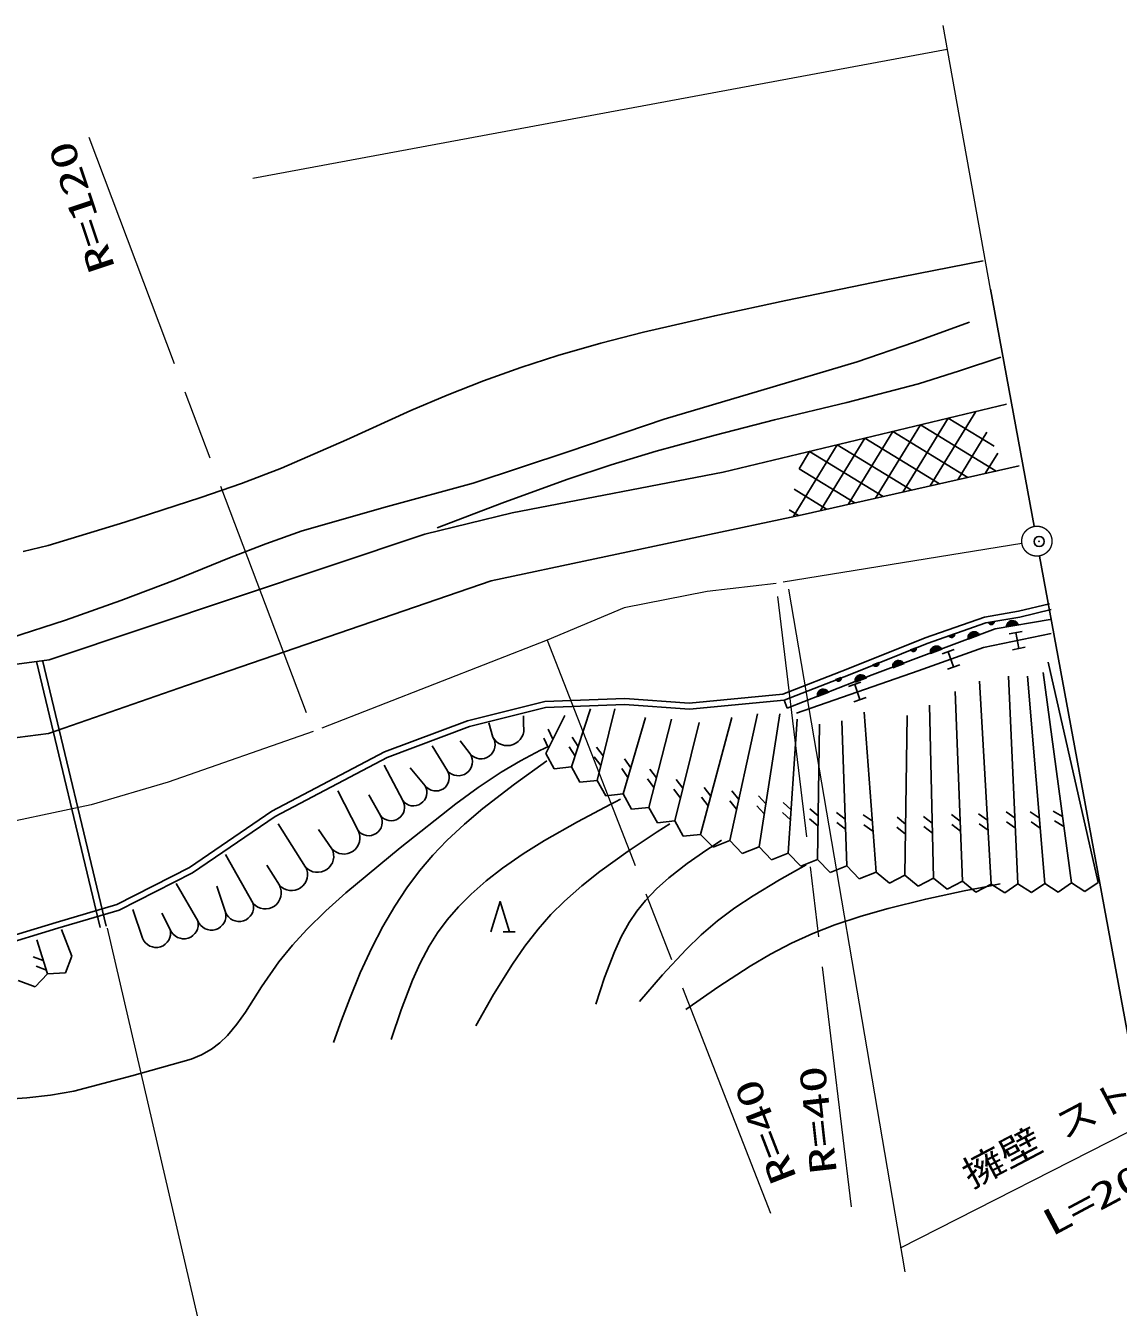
# Model space of a CAD drawing. Units: millimetres, scale not verified. Extents: x 40000 to 680000, y 20000 to 380000.
# Drawn here: x 214606 to 268807, y 275108 to 338680 of the extents above; entities that cross this region are included whole.
import ezdxf
from ezdxf.enums import TextEntityAlignment as Align

# ---------------------------------------------------------------- set-up
doc = ezdxf.new("R2010")
doc.units = ezdxf.units.MM
doc.header["$LTSCALE"] = 1000
doc.header["$PDMODE"] = 32
doc.header["$PDSIZE"] = 500
doc.linetypes.add('CHAIN', pattern=[18.5, 12, -1.5, 3.5, -1.5])
for name, color, linetype, lineweight in [('M-BGD', 7, 'Continuous', 25), ('M-BMK', 2, 'CHAIN', 13), ('M-STR-HTXT', 7, 'Continuous', 13)]:
    doc.layers.add(name, color=color, linetype=linetype, lineweight=lineweight)
doc.layers.add('M-OTRS', color=6, linetype='Continuous')
doc.styles.add('ＭＳ ゴシック', font='')
doc.styles.get('ＭＳ ゴシック').set_extended_font_data('MS Gothic')

# ---------------------------------------------------------------- blocks, each defined once
blk = doc.blocks.new('BUHIN228')
at = {"layer": 'M-BMK'}
blk.add_circle((0, 0), 746, dxfattribs=at)

msp = doc.modelspace()

# ---------------------------------------------------------------- linework, layer by layer
at = {"layer": 'M-BGD'}
for p, q in [((264628, 313848), (262462, 325605)), ((263260, 319910), (249202, 316527)), ((258118, 315545), (260363, 319213)), ((259477, 315851), (261738, 319544)), ((262647, 317815), (260363, 319213)), ((255398, 314933), (257613, 318551)), ((256758, 315239), (258988, 318882)), ((261341, 316270), (257613, 318551)), ((262741, 316585), (258988, 318882)), ((260837, 316157), (262280, 318514)), ((252679, 314321), (254863, 317890)), ((254039, 314627), (256238, 318221)), ((258539, 315640), (254863, 317890)), ((259940, 315955), (256238, 318221)), ((252966, 316706), (253488, 317559)), ((257138, 315325), (253488, 317559)), ((262197, 316462), (262821, 317483)), ((255738, 315009), (252966, 316706)), ((253131, 314414), (263894, 316845)), ((249202, 316527), (238738, 314519)), ((254337, 314694), (252720, 315684)), ((238738, 314519), (234404, 313462)), ((237699, 311137), (253131, 314414)), ((252936, 314379), (252474, 314662)), ((234404, 313462), (215771, 307225)), ((269539, 287192), (264900, 312373)), ((222585, 305957), (237699, 311137)), ((262160, 309348), (263852, 309642)), ((263852, 309642), (265396, 310010)), ((263912, 309348), (265466, 309718)), ((259219, 308318), (262160, 309348)), ((259324, 308037), (262236, 309057)), ((262236, 309057), (263912, 309348)), ((262653, 309110), (262372, 309061)), ((262383, 309044), (262649, 309090)), ((262641, 309070), (262398, 309028)), ((262415, 309011), (262630, 309049)), ((262615, 309027), (262436, 308996)), ((262474, 308984), (262584, 309003)), ((265430, 309233), (262701, 308769)), ((263260, 308902), (263822, 308998)), ((263801, 309032), (263268, 308942)), ((263284, 308983), (263771, 309065)), ((263738, 309098), (263308, 309025)), ((263337, 309068), (263695, 309128)), ((263619, 309154), (263399, 309116)), ((262701, 308769), (256598, 306478)), ((260681, 308492), (260412, 308398)), ((260425, 308383), (260680, 308472)), ((260675, 308451), (260442, 308369)), ((260461, 308356), (260667, 308428)), ((260657, 308404), (260485, 308344)), ((260525, 308338), (260630, 308375)), ((261860, 308529), (261355, 308336)), ((261355, 308296), (261887, 308499)), ((261363, 308379), (261824, 308555)), ((261785, 308581), (261378, 308425)), ((261398, 308473), (261737, 308602)), ((261658, 308612), (261449, 308533)), ((262125, 307833), (265466, 308529)), ((263398, 308507), (264029, 308638)), ((263714, 308573), (263877, 307789)), ((255395, 306774), (259219, 308318)), ((255505, 306495), (259324, 308037)), ((258783, 307803), (258518, 307698)), ((258532, 307683), (258783, 307783)), ((258779, 307761), (258550, 307670)), ((258569, 307658), (258772, 307738)), ((258762, 307714), (258594, 307647)), ((258876, 306673), (262125, 307833)), ((259486, 307583), (260019, 307786)), ((259991, 307816), (259487, 307623)), ((259494, 307666), (259955, 307842)), ((259917, 307868), (259509, 307712)), ((259529, 307760), (259868, 307889)), ((259789, 307899), (259580, 307820)), ((260062, 307521), (260669, 307738)), ((264192, 307855), (263562, 307724)), ((215771, 307225), (200868, 305216)), ((218302, 293944), (215151, 307144)), ((218594, 294014), (215443, 307213)), ((256923, 307067), (256658, 306962)), ((257617, 306870), (258150, 307073)), ((258123, 307103), (257618, 306910)), ((257626, 306953), (258087, 307129)), ((258048, 307155), (257640, 306999)), ((257661, 307047), (258000, 307176)), ((257921, 307186), (257712, 307107)), ((258633, 307643), (258737, 307684)), ((260366, 307629), (260635, 306876)), ((267801, 296180), (265328, 307103)), ((252159, 305523), (255395, 306774)), ((252228, 305229), (255505, 306495)), ((256598, 306478), (252376, 304830)), ((252843, 304584), (258876, 306673)), ((256180, 306442), (255772, 306286)), ((255792, 306334), (256131, 306463)), ((256052, 306473), (255843, 306394)), ((256672, 306947), (256923, 307047)), ((256920, 307025), (256690, 306934)), ((256710, 306922), (256913, 307002)), ((256903, 306978), (256734, 306911)), ((256774, 306907), (256878, 306948)), ((260938, 306984), (260332, 306768)), ((263828, 296116), (263365, 306420)), ((265152, 296137), (264304, 306420)), ((266476, 296159), (265072, 306591)), ((215733, 303577), (222585, 305957)), ((255064, 306331), (254799, 306226)), ((254813, 306211), (255064, 306311)), ((255060, 306289), (254831, 306198)), ((254850, 306186), (255053, 306266)), ((255043, 306242), (254875, 306175)), ((254914, 306171), (255018, 306212)), ((255424, 305901), (256033, 306112)), ((255728, 306006), (255990, 305250)), ((256254, 306390), (255749, 306197)), ((255749, 306157), (256281, 306360)), ((255757, 306240), (256218, 306416)), ((262503, 296095), (261915, 306164)), ((236527, 304199), (240352, 305155)), ((240352, 305155), (244323, 305303)), ((244323, 305303), (247525, 305082)), ((247525, 305082), (252159, 305523)), ((247529, 304781), (252228, 305229)), ((252376, 304830), (252228, 305229)), ((253880, 305444), (254413, 305647)), ((254385, 305677), (253881, 305484)), ((253889, 305527), (254350, 305703)), ((254311, 305729), (253903, 305573)), ((253923, 305621), (254263, 305750)), ((254183, 305760), (253975, 305681)), ((256294, 305356), (255686, 305145)), ((261074, 296244), (260720, 305652)), ((236617, 303912), (240394, 304857)), ((240394, 304857), (244318, 305002)), ((241682, 301911), (242630, 304798)), ((242962, 301242), (243824, 304798)), ((244318, 305002), (247529, 304781)), ((249533, 298256), (250907, 304542)), ((250983, 297943), (252016, 304542)), ((256786, 296692), (256198, 304628)), ((259645, 296393), (259440, 304969)), ((232409, 302655), (236527, 304199)), ((232532, 302380), (236617, 303912)), ((237777, 303391), (237586, 304107)), ((239304, 303964), (239304, 304441)), ((240402, 302579), (241350, 304457)), ((244242, 300574), (245360, 304371)), ((245522, 299906), (246640, 304286)), ((246802, 299237), (248006, 304115)), ((248082, 298569), (249627, 304371)), ((252434, 297630), (252870, 304286)), ((253885, 297318), (253979, 304030)), ((255335, 297005), (255088, 304201)), ((258215, 296543), (258331, 304457)), ((209285, 302731), (215733, 303577)), ((240533, 302839), (240307, 303334)), ((240758, 303285), (240531, 303778)), ((242016, 302929), (241718, 303382)), ((226820, 299713), (232409, 302655)), ((235534, 301721), (234770, 302962)), ((236655, 302556), (236154, 303200)), ((241860, 302454), (241563, 302910)), ((243258, 302465), (242925, 302893)), ((226975, 299455), (232532, 302380)), ((233315, 300242), (232385, 302007)), ((240402, 302579), (240819, 301818)), ((243141, 301979), (242808, 302409)), ((244623, 301867), (244310, 302311)), ((234424, 300981), (233673, 301864)), ((240819, 301818), (241682, 301911)), ((241682, 301911), (242099, 301150)), ((244481, 301387), (244170, 301833)), ((245897, 301375), (245569, 301807)), ((231096, 298762), (230094, 300719)), ((242099, 301150), (242962, 301242)), ((242962, 301242), (243379, 300482)), ((245773, 300890), (245446, 301325)), ((247082, 300371), (246750, 300803)), ((247201, 300856), (246870, 301286)), ((248587, 300464), (248263, 300900)), ((249979, 300298), (249636, 300719)), ((232206, 299502), (231621, 300528)), ((243379, 300482), (244242, 300574)), ((244242, 300574), (244659, 299813)), ((248458, 299981), (248135, 300419)), ((249872, 299810), (249530, 300233)), ((251318, 300081), (250950, 300480)), ((252575, 299787), (252173, 300151)), ((222735, 296921), (226820, 299713)), ((222888, 296662), (226975, 299455)), ((244659, 299813), (245522, 299906)), ((245522, 299906), (245939, 299145)), ((251241, 299587), (250873, 299989)), ((252542, 299288), (252141, 299655)), ((253915, 299491), (253495, 299835)), ((255256, 299323), (254819, 299646)), ((256598, 299232), (256149, 299537)), ((259579, 299126), (259147, 299453)), ((260962, 299226), (260524, 299547)), ((262317, 299275), (261873, 299587)), ((263682, 299367), (263242, 299685)), ((264884, 299382), (264433, 299683)), ((266034, 299447), (265567, 299725)), ((228495, 296949), (227136, 299096)), ((229796, 297856), (229140, 298810)), ((245939, 299145), (246802, 299237)), ((246802, 299237), (247219, 298476)), ((253908, 298991), (253488, 299337)), ((255273, 298824), (254836, 299149)), ((256635, 298734), (256186, 299041)), ((258245, 298577), (257825, 298923)), ((258252, 299077), (257832, 299420)), ((259591, 298626), (259158, 298956)), ((260980, 298727), (260543, 299050)), ((262346, 298776), (261902, 299091)), ((263704, 298868), (263264, 299188)), ((264926, 298883), (264474, 299187)), ((266100, 298951), (265634, 299232)), ((247219, 298476), (248082, 298569)), ((248082, 298569), (248703, 297929)), ((248703, 297929), (249533, 298256)), ((249533, 298256), (250154, 297616)), ((225895, 295136), (224511, 297569)), ((250154, 297616), (250983, 297943)), ((250983, 297943), (251604, 297303)), ((251604, 297303), (252434, 297630)), ((252434, 297630), (253055, 296990)), ((219131, 295082), (222735, 296921)), ((227195, 296042), (226563, 297044)), ((253055, 296990), (253885, 297318)), ((253885, 297318), (254506, 296678)), ((254506, 296678), (255335, 297005)), ((255335, 297005), (255956, 296365)), ((219243, 294802), (222888, 296662)), ((255956, 296365), (256786, 296692)), ((256786, 296692), (257451, 296141)), ((257451, 296141), (258215, 296543)), ((258215, 296543), (258880, 295991)), ((258880, 295991), (259645, 296393)), ((259645, 296393), (260309, 295842)), ((223151, 294276), (222077, 296138)), ((224523, 294706), (224082, 295994)), ((260309, 295842), (261074, 296244)), ((261074, 296244), (261739, 295693)), ((261739, 295693), (262503, 296095)), ((262503, 296095), (263172, 295664)), ((263172, 295664), (263828, 296116)), ((263828, 296116), (264497, 295685)), ((264497, 295685), (265152, 296137)), ((265152, 296137), (265821, 295707)), ((265821, 295707), (266476, 296159)), ((266476, 296159), (267146, 295728)), ((267146, 295728), (267801, 296180)), ((216116, 294200), (219131, 295082)), ((216202, 293912), (219243, 294802)), ((220407, 293417), (219930, 294849)), ((221779, 293847), (221362, 294658)), ((212512, 293096), (216116, 294200)), ((212566, 292799), (216202, 293912)), ((216892, 292535), (216379, 293842)), ((238286, 293741), (238886, 293741)), ((215695, 291653), (215153, 293335)), ((215483, 292310), (214975, 292501)), ((216588, 291695), (216892, 292535)), ((215637, 291834), (215128, 292027)), ((214236, 291322), (215076, 291001)), ((215076, 291001), (215695, 291653)), ((215695, 291653), (216588, 291695))]:
    msp.add_line(p, q, dxfattribs=at)
for points in [[(262102, 327019), (257210, 326049), (252313, 325048), (248785, 324293), (245261, 323476), (243132, 322926), (241009, 322315), (239162, 321722), (237324, 321069), (235510, 320355), (233720, 319586), (230516, 318132), (227289, 316735), (225312, 315978), (223304, 315274), (219524, 314056), (215727, 312896), (214485, 312593)], [(261430, 323978), (258650, 322963), (255851, 322006), (251067, 320590), (246277, 319161), (241556, 317552), (236809, 315988), (232554, 314836), (228320, 313628), (226516, 312984), (224721, 312280), (222034, 311192), (219325, 310161), (216581, 309199), (213817, 308294), (210523, 307271), (207210, 306274)], [(235012, 313768), (238224, 314995), (241455, 316164), (243654, 316892), (245882, 317566), (248801, 318373), (251746, 319125), (255332, 319994), (258895, 320920), (260935, 321555), (262971, 322240)], [(213522, 285422), (214670, 285500), (215833, 285638), (216996, 285837), (219874, 286584), (222814, 287411), (223337, 287638), (223823, 287915), (224236, 288228), (224620, 288597), (225083, 289146), (225509, 289747), (226310, 291010), (227161, 292241), (227838, 293069), (228555, 293853), (229495, 294776), (230483, 295663), (233187, 297892), (235937, 300080), (237044, 300889), (238191, 301651), (239151, 302220), (240142, 302737), (240294, 302812), (240456, 302892)], [(240456, 302214), (238851, 301056), (237290, 299856), (236376, 299082), (235497, 298260), (234805, 297534), (234150, 296759), (233516, 295910), (232924, 295015), (232328, 294000), (231779, 292945), (231206, 291702), (230688, 290432), (230280, 289348), (229883, 288251)], [(232730, 288387), (233233, 289871), (233791, 291331), (234178, 292185), (234619, 293015), (235039, 293682), (235516, 294324), (236081, 294976), (236701, 295600), (237457, 296266), (238257, 296892), (239277, 297603), (240339, 298268), (241975, 299196), (243631, 300066), (243869, 300189), (244116, 300316)], [(236932, 289065), (237819, 290620), (238753, 292134), (239364, 293019), (240025, 293871), (240660, 294587), (241340, 295262), (242195, 296017), (243095, 296730), (244487, 297729), (245933, 298691), (246240, 298891), (246556, 299096)], [(242885, 290149), (243321, 291465), (243807, 292744), (244148, 293486), (244543, 294200), (244924, 294766), (245352, 295296), (245903, 295868), (246502, 296404), (247417, 297116), (248391, 297796), (248751, 298037), (249120, 298283)], [(245054, 290285), (246189, 291593), (247362, 292853), (248121, 293586), (248919, 294272), (249783, 294922), (250687, 295525), (251991, 296311), (253322, 297063)], [(247358, 289878), (248939, 290986), (250546, 292038), (251557, 292633), (252593, 293173), (253657, 293652), (254746, 294077), (256047, 294514), (257382, 294899), (259250, 295357), (261152, 295761), (262049, 295939), (262947, 296114)], [(237683, 293741), (238140, 295237), (238598, 293741)]]:
    msp.add_lwpolyline(points, dxfattribs=at)
for points in [[(262657, 309130), (262651, 309094), (262639, 309062), (262616, 309025), (262587, 309001), (262554, 308984), (262508, 308976), (262472, 308981), (262436, 308993), (262402, 309021), (262379, 309046), (262362, 309078)], [(263251, 308863), (263263, 308935), (263288, 308998), (263334, 309073), (263393, 309120), (263459, 309154), (263551, 309169), (263624, 309159), (263695, 309135), (263764, 309079), (263809, 309028), (263843, 308963)], [(260682, 308512), (260682, 308476), (260675, 308443), (260658, 308402), (260633, 308374), (260604, 308352), (260560, 308336), (260523, 308335), (260486, 308341), (260447, 308363), (260420, 308384), (260398, 308413)], [(261354, 308256), (261352, 308329), (261363, 308396), (261394, 308478), (261443, 308535), (261501, 308581), (261588, 308615), (261662, 308619), (261736, 308609), (261814, 308568), (261869, 308526), (261915, 308469)], [(258783, 307823), (258784, 307787), (258779, 307753), (258764, 307712), (258740, 307683), (258711, 307659), (258668, 307642), (258631, 307640), (258594, 307644), (258555, 307664), (258527, 307685), (258504, 307713)], [(259485, 307543), (259483, 307616), (259495, 307683), (259526, 307765), (259575, 307822), (259632, 307868), (259719, 307901), (259793, 307906), (259868, 307896), (259946, 307855), (260000, 307813), (260046, 307756)], [(256923, 307087), (256925, 307051), (256920, 307017), (256905, 306976), (256881, 306947), (256852, 306923), (256809, 306906), (256772, 306904), (256734, 306908), (256695, 306928), (256668, 306949), (256644, 306977)], [(257617, 306830), (257615, 306903), (257626, 306970), (257657, 307052), (257706, 307109), (257764, 307155), (257851, 307189), (257925, 307193), (257999, 307183), (258077, 307142), (258132, 307100), (258177, 307043)], [(255748, 306117), (255746, 306190), (255757, 306256), (255788, 306339), (255837, 306396), (255895, 306442), (255982, 306475), (256056, 306480), (256130, 306469), (256209, 306429), (256263, 306387), (256309, 306330)], [(255064, 306351), (255065, 306315), (255060, 306281), (255045, 306240), (255021, 306211), (254992, 306187), (254949, 306170), (254912, 306168), (254875, 306172), (254836, 306192), (254808, 306213), (254785, 306241)], [(253880, 305403), (253877, 305476), (253889, 305543), (253920, 305626), (253969, 305683), (254027, 305729), (254113, 305762), (254187, 305767), (254262, 305756), (254340, 305716), (254395, 305674), (254440, 305617)]]:
    msp.add_lwpolyline(points, close=True, dxfattribs=at)
for centre, radius, start, end in [((238496, 303795), 825, 209.26884, 11.84645), ((237187, 303012), 701, 220.62582, 32.72608), ((236066, 302177), 701, 220.62582, 32.72608), ((234954, 301389), 668, 217.64154, 29.7418), ((233844, 300650), 668, 217.64154, 29.7418), ((232735, 299910), 668, 217.64154, 29.7418), ((231625, 299170), 668, 217.64154, 29.7418), ((230390, 298390), 799, 221.9886, 27.78669), ((229089, 297483), 799, 221.9886, 27.78669), ((227789, 296577), 799, 221.9886, 27.78669), ((226489, 295670), 799, 221.9886, 27.78669), ((225194, 294968), 720, 201.33386, 13.43412), ((223822, 294539), 720, 201.33386, 13.43412), ((221078, 293680), 720, 201.33386, 13.43412), ((222450, 294109), 720, 201.33386, 13.43412)]:
    msp.add_arc(centre, radius, start, end, dxfattribs=at)
at = {"layer": 'M-BMK'}
for p, q in [((217733, 333146), (228871, 303677)), ((264024, 312991), (251836, 311015)), ((251836, 311015), (248419, 310613)), ((255577, 280087), (251836, 311015)), ((248419, 310613), (244298, 309809)), ((244298, 309809), (240478, 308200)), ((240478, 308200), (228871, 303677)), ((240478, 308200), (251741, 279273)), ((228871, 303677), (221683, 301152)), ((221683, 301152), (217864, 300038)), ((217864, 300038), (214124, 299242))]:
    msp.add_line(p, q, dxfattribs=at)
at = {"layer": 'M-OTRS'}
msp.add_point((264878, 313096), dxfattribs=at)
at = {"layer": 'M-STR-HTXT'}
for p, q in [((262462, 325605), (260110, 338680)), ((260322, 337502), (225878, 331099)), ((252453, 310726), (258209, 276868)), ((218655, 293921), (225510, 264325)), ((258005, 278067), (285654, 292134))]:
    msp.add_line(p, q, dxfattribs=at)

# ---------------------------------------------------------------- block references
at = {"rotation": 0.0016}
msp.add_blockref('BUHIN228', (264764, 313111), dxfattribs=at)

# ---------------------------------------------------------------- texts
at = {"layer": 'M-BMK', "style": 'ＭＳ ゴシック', "width": 1.5}
for s, rotation, p in [('R=120', 108.402, (219428, 326819)), ('R=40', 96.402, (255240, 281843)), ('R=40', 111.202, (253237, 281695))]:
    msp.add_text(s, height=1320, rotation=rotation, dxfattribs=at).set_placement(p, align=Align.BOTTOM_LEFT)
at = {"layer": 'M-STR-HTXT', "style": 'ＭＳ ゴシック'}
for s, rotation, width, p in [('擁壁 ストンガード', 27.802, 1.15, (261702, 280651)), ('L=205.0', 28.102, 1.5, (265681, 278248))]:
    msp.add_text(s, height=1320, rotation=rotation, dxfattribs=dict(at, width=width)).set_placement(p, align=Align.BOTTOM_LEFT)

doc.saveas('drawing.dxf')
